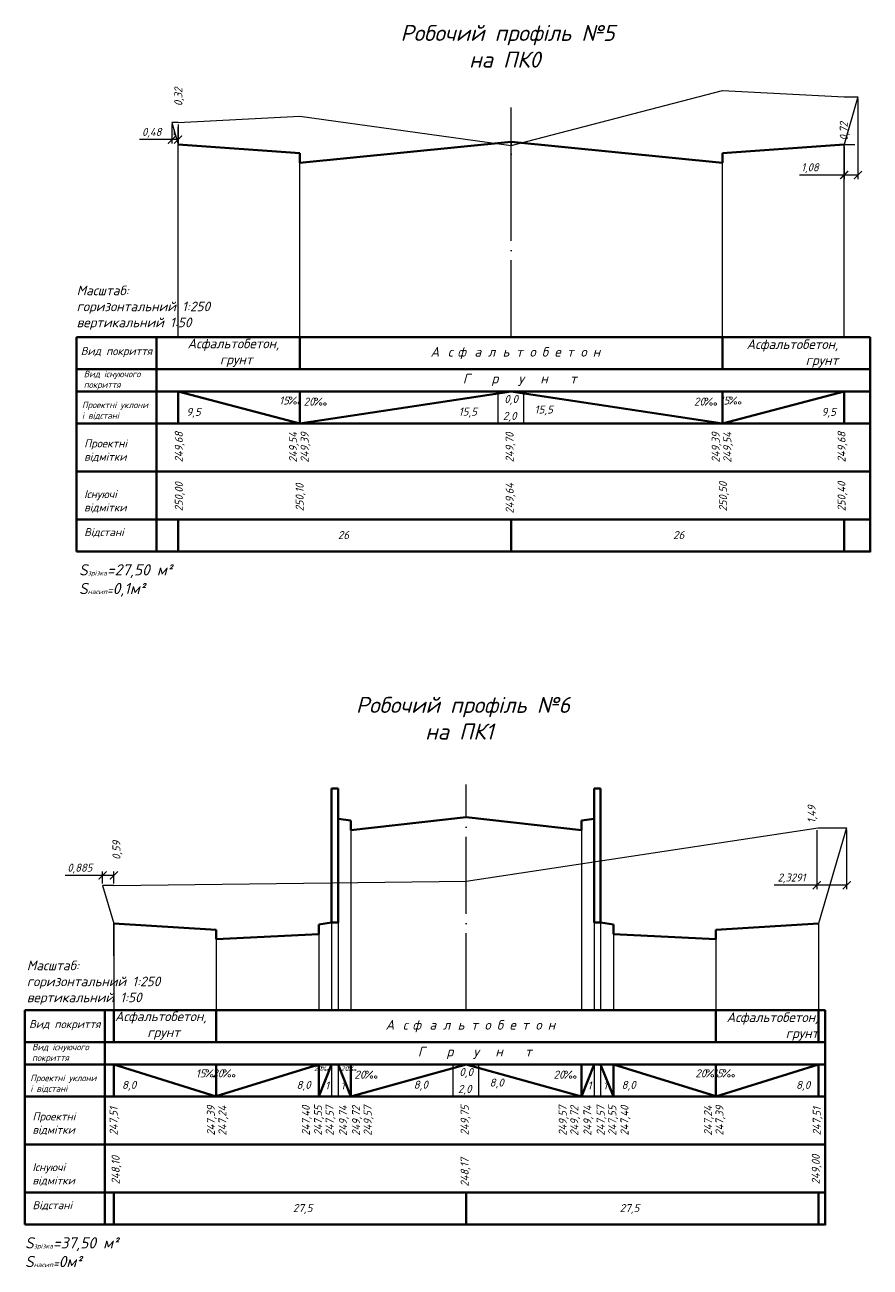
# Model space of a CAD drawing. Header units: millimetres. Extents: x -2825 to 30098, y -1816 to 5947.
# Drawn here: x -2188.3 to -1924.3, y -1367.1 to -978.9 of the extents above; entities that cross this region are included whole.
import ezdxf

# ---------------------------------------------------------------- set-up
doc = ezdxf.new("R2010")
doc.units = ezdxf.units.MM
doc.linetypes.add('ACAD_ISO04W100', pattern=[30, 24, -3, 0, -3])
doc.layers.add('ІСНУЮЧА', color=80, linetype='Continuous')
doc.styles.add('GOST-2.304_Type-B_italic', font='GOST Common Italic.ttf')
doc.styles.add('Креслярський', font='isocpeui.ttf')
doc.styles.add('профили', font='isocpeui.ttf')
doc.dimstyles.new('Копия(2) ISO-25', dxfattribs={"dimscale": 0, "dimtxt": 2.5, "dimasz": 2.5, "dimexe": 1.25, "dimexo": 0.625, "dimtad": 1, "dimdec": 4, "dimlfac": 0.25, "dimtxsty": 'GOST-2.304_Type-B_italic', "dimblk": 'ARCHTICK', "dimcen": 2.5, "dimadec": 0, "dimazin": 0, "dimtfac": 1, "dimtdec": 4, "dimtmove": 0, "dimatfit": 3, "dimldrblk": 'DOT', "dimfxl": 1, "dimarcsym": 0})

# ---------------------------------------------------------------- blocks, each defined once
blk = doc.blocks.new('_ArchTick')
at = {"color": 0, "linetype": 'ByBlock', "const_width": 0.15}
blk.add_lwpolyline([(-0.5, -0.5), (0.5, 0.5)], dxfattribs=at)
blk = doc.blocks.new('*D752')
at = {"color": 0, "lineweight": -2, "transparency": 16777216}
for p, q in [((-1928.1, -1002.06), (-1928.1, -1027.07)), ((-1932.42, -1016.87), (-1932.42, -1027.07)), ((-1932.42, -1025.82), (-1946.37, -1025.82)), ((-1928.1, -1025.82), (-1932.42, -1025.82))]:
    blk.add_line(p, q, dxfattribs=at)
at = {"layer": 'Defpoints', "color": 0, "transparency": 16777216}
for p in [(-1928.1, -1001.44), (-1932.42, -1016.24), (-1928.1, -1025.82)]:
    blk.add_point(p, dxfattribs=at)
at = {"color": 0, "lineweight": -2, "transparency": 16777216, "xscale": 2.5, "yscale": 2.5, "zscale": 2.5, "rotation": 180}
blk.add_blockref('_ArchTick', (-1932.42, -1025.82), dxfattribs=at)
at = {"color": 0, "lineweight": -2, "transparency": 16777216, "xscale": 2.5, "yscale": 2.5, "zscale": 2.5}
blk.add_blockref('_ArchTick', (-1928.1, -1025.82), dxfattribs=at)
at = {"color": 0, "transparency": 16777216, "insert": (-1943.09, -1023.7), "char_height": 2.5, "attachment_point": 5, "style": 'GOST-2.304_Type-B_italic'}
blk.add_mtext('1,08', dxfattribs=at)
blk = doc.blocks.new('_Dot')
at = {"color": 0, "linetype": 'ByBlock', "lineweight": -2}
blk.add_line((-0.5, 0), (-1, 0), dxfattribs=at)
at = {"color": 0, "linetype": 'ByBlock', "const_width": 0.5}
blk.add_lwpolyline([(-0.25, 0, 1), (0.25, 0, 1)], format="xyb", close=True, dxfattribs=at)
blk = doc.blocks.new('*D753')
at = {"color": 0, "lineweight": -2, "transparency": 16777216}
for p, q in [((-2142.34, -1010.06), (-2142.34, -1016.01)), ((-2140.42, -1010.06), (-2140.42, -1016.01)), ((-2142.34, -1014.76), (-2152.46, -1014.76)), ((-2140.42, -1014.76), (-2142.34, -1014.76))]:
    blk.add_line(p, q, dxfattribs=at)
at = {"layer": 'Defpoints', "color": 0, "transparency": 16777216}
for p in [(-2142.34, -1009.44), (-2140.42, -1009.44), (-2142.34, -1014.76)]:
    blk.add_point(p, dxfattribs=at)
at = {"color": 0, "lineweight": -2, "transparency": 16777216, "xscale": 2.5, "yscale": 2.5, "zscale": 2.5, "rotation": 180}
blk.add_blockref('_ArchTick', (-2142.34, -1014.76), dxfattribs=at)
at = {"color": 0, "lineweight": -2, "transparency": 16777216, "xscale": 2.5, "yscale": 2.5, "zscale": 2.5}
blk.add_blockref('_ArchTick', (-2140.42, -1014.76), dxfattribs=at)
at = {"color": 0, "transparency": 16777216, "insert": (-2148.65, -1012.64), "char_height": 2.5, "attachment_point": 5, "style": 'GOST-2.304_Type-B_italic'}
blk.add_mtext('0,48', dxfattribs=at)
blk = doc.blocks.new('*D759')
at = {"color": 0, "lineweight": -2, "transparency": 16777216}
for p, q in [((-1940.96, -1230.55), (-1940.96, -1249.02)), ((-1931.64, -1230.49), (-1931.64, -1249.02)), ((-1940.96, -1247.77), (-1954.23, -1247.77)), ((-1931.64, -1247.77), (-1940.96, -1247.77))]:
    blk.add_line(p, q, dxfattribs=at)
at = {"layer": 'Defpoints', "color": 0, "transparency": 16777216}
for p in [(-1940.96, -1229.92), (-1931.64, -1229.87), (-1931.64, -1247.77)]:
    blk.add_point(p, dxfattribs=at)
at = {"color": 0, "lineweight": -2, "transparency": 16777216, "xscale": 2.5, "yscale": 2.5, "zscale": 2.5, "rotation": 180}
blk.add_blockref('_ArchTick', (-1940.96, -1247.77), dxfattribs=at)
at = {"color": 0, "lineweight": -2, "transparency": 16777216, "xscale": 2.5, "yscale": 2.5, "zscale": 2.5}
blk.add_blockref('_ArchTick', (-1931.64, -1247.77), dxfattribs=at)
at = {"color": 0, "transparency": 16777216, "insert": (-1948.85, -1245.64), "char_height": 2.5, "attachment_point": 5, "style": 'GOST-2.304_Type-B_italic'}
blk.add_mtext('2,3291', dxfattribs=at)
blk = doc.blocks.new('*D760')
at = {"color": 0, "lineweight": -2, "transparency": 16777216}
for p, q in [((-2164.01, -1244.69), (-2175.66, -1244.69)), ((-2164.01, -1247.24), (-2164.01, -1243.44)), ((-2160.47, -1244.69), (-2164.01, -1244.69)), ((-2160.47, -1247.24), (-2160.47, -1243.44))]:
    blk.add_line(p, q, dxfattribs=at)
at = {"layer": 'Defpoints', "color": 0, "transparency": 16777216}
for p in [(-2164.01, -1244.69), (-2164.01, -1247.87), (-2160.47, -1247.87)]:
    blk.add_point(p, dxfattribs=at)
at = {"color": 0, "lineweight": -2, "transparency": 16777216, "xscale": 2.5, "yscale": 2.5, "zscale": 2.5, "rotation": 180}
blk.add_blockref('_ArchTick', (-2164.01, -1244.69), dxfattribs=at)
at = {"color": 0, "lineweight": -2, "transparency": 16777216, "xscale": 2.5, "yscale": 2.5, "zscale": 2.5}
blk.add_blockref('_ArchTick', (-2160.47, -1244.69), dxfattribs=at)
at = {"color": 0, "transparency": 16777216, "insert": (-2171.09, -1242.57), "char_height": 2.5, "attachment_point": 5, "style": 'GOST-2.304_Type-B_italic'}
blk.add_mtext('0,885', dxfattribs=at)

msp = doc.modelspace()

# ---------------------------------------------------------------- linework, layer by layer
for p, q in [((-1932.42435, -1001.4358), (-1928.10435, -1001.4358)), ((-1928.10435, -1001.4358), (-1932.42435, -1016.24029)), ((-2036.42435, -1026.8358), (-2036.42435, -1007.6358)), ((-2140.42435, -1009.4358), (-2142.34435, -1009.4358)), ((-2142.34435, -1009.4358), (-2140.42435, -1016.24029)), ((-2141.62435, -1012.2358), (-2141.62435, -1013.31958)), ((-2140.42435, -1076.44395), (-2140.42435, -1010.8758)), ((-2036.42435, -1015.4358), (-2036.42435, -1016.4358)), ((-1932.42435, -1076.44395), (-1932.42435, -1016.24029)), ((-1932.42435, -1016.24029), (-1929.06435, -1016.24029)), ((-1970.42435, -1076.50645), (-1970.42435, -1018.9733)), ((-1932.42435, -1018.2358), (-1932.42435, -1017.2358)), ((-2102.42435, -1076.50645), (-2102.42435, -1022.0358)), ((-1970.42435, -1036.0358), (-1970.42435, -1027.0358)), ((-1970.42435, -1066.8358), (-1970.42435, -1060.8358)), ((-1932.42435, -1066.8358), (-1932.42435, -1064.8358)), ((-2040.42435, -1103.44395), (-2040.42435, -1093.44395)), ((-2032.42435, -1103.44395), (-2032.42435, -1093.44395)), ((-2086.47196, -1230.56404), (-2086.47196, -1286.76519)), ((-2014.47196, -1230.56404), (-2014.47196, -1286.76519)), ((-1940.58147, -1229.86592), (-1931.64147, -1229.86592)), ((-1931.64147, -1229.86592), (-1940.47196, -1259.76592)), ((-2092.47196, -1237.56661), (-2092.47196, -1286.76519)), ((-2090.47196, -1237.56661), (-2090.47196, -1286.76519)), ((-2010.47196, -1237.56661), (-2010.47196, -1286.76519)), ((-2008.47196, -1237.56661), (-2008.47196, -1286.76519)), ((-2160.47196, -1247.86592), (-2164.01196, -1247.86592)), ((-2164.01196, -1247.86592), (-2160.47196, -1259.76592)), ((-2050.47196, -1249.86592), (-2050.47196, -1246.46592)), ((-2160.47196, -1259.76592), (-2160.47196, -1286.76519)), ((-2160.47196, -1269.86592), (-2160.47196, -1259.76592)), ((-2128.47196, -1261.66295), (-2128.47196, -1286.76519)), ((-2096.47196, -1260.02751), (-2096.47196, -1286.76519)), ((-1940.47196, -1259.76592), (-1940.47196, -1269.89799)), ((-1940.47196, -1259.76592), (-1940.47196, -1286.76519)), ((-2004.47196, -1263.02751), (-2004.47196, -1286.76519)), ((-1972.47196, -1264.66295), (-1972.47196, -1286.76519)), ((-2092.47196, -1303.76519), (-2092.47196, -1313.76519)), ((-2090.47196, -1303.76519), (-2090.47196, -1313.76519)), ((-2054.47196, -1313.76519), (-2054.47196, -1303.76519)), ((-2046.47196, -1313.76519), (-2046.47196, -1303.76519)), ((-2010.47196, -1303.76519), (-2010.47196, -1313.76519)), ((-2008.47196, -1303.76519), (-2008.47196, -1313.76519))]:
    msp.add_line(p, q)
at = {"linetype": 'ACAD_ISO04W100'}
for p, q in [((-2036.42435, -1076.44395), (-2036.42435, -1004.66994)), ((-2036.42435, -1076.44395), (-2036.42435, -1004.66994)), ((-2050.47196, -1286.76519), (-2050.47196, -1216.28998))]:
    msp.add_line(p, q, dxfattribs=at)
at = {"lineweight": 50}
for p, q in [((-2102.42435, -1019.0358), (-2140.42435, -1016.24029)), ((-2036.42435, -1015.4358), (-2102.42435, -1022.0358)), ((-2036.42435, -1015.4358), (-1970.42435, -1022.0358)), ((-1970.42435, -1018.9733), (-1932.42435, -1016.24029)), ((-2102.42435, -1022.0358), (-2102.42435, -1019.0358)), ((-1970.42435, -1022.0358), (-1970.42435, -1019.0358)), ((-2147.12684, -1076.44395), (-2172.12684, -1076.44395)), ((-2172.12684, -1076.44395), (-2172.12684, -1143.44395)), ((-2147.12684, -1086.44395), (-2147.12684, -1076.44395)), ((-2147.12684, -1076.44395), (-2036.42435, -1076.44395)), ((-2102.42435, -1086.50645), (-2102.42435, -1076.50645)), ((-1924.30524, -1076.44395), (-2036.42435, -1076.44395)), ((-1970.42435, -1086.44395), (-1970.42435, -1076.44395)), ((-1924.30524, -1076.44395), (-1924.30524, -1143.62802)), ((-2147.12684, -1086.44395), (-2172.12684, -1086.44395)), ((-2163.08492, -1086.44395), (-2036.42435, -1086.44395)), ((-2147.12684, -1093.44395), (-2147.12684, -1086.44395)), ((-1924.30524, -1086.44395), (-2036.42435, -1086.44395)), ((-2147.12684, -1093.44395), (-2172.12684, -1093.44395)), ((-2163.08492, -1093.44395), (-2036.42435, -1093.44395)), ((-2147.12684, -1103.44395), (-2147.12684, -1093.44395)), ((-2102.42435, -1103.44395), (-2140.42435, -1093.44395)), ((-2140.42435, -1093.44395), (-2140.42435, -1103.44395)), ((-2102.42435, -1093.44395), (-2102.42435, -1103.44395)), ((-2102.42435, -1103.44395), (-2036.42435, -1093.44395)), ((-1924.30524, -1093.44395), (-2036.42435, -1093.44395)), ((-1970.42435, -1103.44395), (-2036.42435, -1093.44395)), ((-1970.42435, -1093.44395), (-1970.42435, -1103.44395)), ((-1970.42435, -1103.44395), (-1932.42435, -1093.44395)), ((-1932.42435, -1093.44395), (-1932.42435, -1103.44395)), ((-2147.12684, -1103.44395), (-2172.12684, -1103.44395)), ((-2163.08492, -1103.44395), (-2036.42435, -1103.44395)), ((-2147.12684, -1118.44395), (-2147.12684, -1103.44395)), ((-2059.62435, -1103.44395), (-2083.62435, -1103.44395)), ((-2036.42435, -1103.44395), (-2059.62435, -1103.44395)), ((-1924.30524, -1103.44395), (-2036.42435, -1103.44395)), ((-2036.42435, -1103.44395), (-2013.22435, -1103.44395)), ((-2013.22435, -1103.44395), (-1989.22435, -1103.44395)), ((-2147.12684, -1118.44395), (-2172.12684, -1118.44395)), ((-2163.08492, -1118.44395), (-2036.42435, -1118.44395)), ((-2147.12684, -1133.44395), (-2147.12684, -1118.44395)), ((-1924.30524, -1118.44395), (-2036.42435, -1118.44395)), ((-2147.12684, -1133.44395), (-2172.12684, -1133.44395)), ((-2163.08492, -1133.44395), (-2036.42435, -1133.44395)), ((-2147.12684, -1143.44395), (-2147.12684, -1133.44395)), ((-2140.42435, -1143.44395), (-2140.42435, -1133.44395)), ((-2036.42435, -1143.44395), (-2036.42435, -1133.44395)), ((-1924.30524, -1133.44395), (-2036.42435, -1133.44395)), ((-2036.42435, -1143.44395), (-2036.42435, -1133.44395)), ((-1932.42435, -1143.44395), (-1932.42435, -1133.44395)), ((-2172.12684, -1143.44395), (-2147.12684, -1143.44395)), ((-2163.08492, -1143.44395), (-2036.42435, -1143.44395)), ((-2136.42435, -1143.44395), (-2036.42435, -1143.44395)), ((-1936.42435, -1143.44395), (-2036.42435, -1143.44395)), ((-1924.30524, -1143.44395), (-2036.42435, -1143.44395)), ((-2090.47196, -1217.56404), (-2092.47196, -1217.56404)), ((-2092.47196, -1217.56404), (-2092.47196, -1259.44527)), ((-2090.47196, -1259.44527), (-2090.47196, -1217.56404)), ((-2010.47196, -1259.44527), (-2010.47196, -1217.56404)), ((-2010.47196, -1217.56404), (-2008.47196, -1217.56404)), ((-2008.47196, -1217.56404), (-2008.47196, -1259.44527)), ((-2050.47196, -1226.46592), (-2086.47196, -1230.56404)), ((-2050.47196, -1226.46592), (-2014.47196, -1230.56404)), ((-2086.47196, -1227.56404), (-2090.47196, -1226.9818)), ((-2086.47196, -1230.56404), (-2086.47196, -1227.56404)), ((-2014.47196, -1227.56404), (-2010.47196, -1226.9818)), ((-2014.47196, -1230.56404), (-2014.47196, -1227.56404)), ((-2128.47196, -1261.66295), (-2160.47196, -1259.76592)), ((-2128.47196, -1264.66295), (-2128.47196, -1261.66295)), ((-2096.47196, -1260.02751), (-2092.47196, -1259.44527)), ((-2096.47196, -1263.02751), (-2096.47196, -1260.02751)), ((-2092.47196, -1259.44527), (-2090.47196, -1259.44527)), ((-2008.47196, -1259.44527), (-2010.47196, -1259.44527)), ((-2004.47196, -1260.02751), (-2008.47196, -1259.44527)), ((-2004.47196, -1263.02751), (-2004.47196, -1260.02751)), ((-1972.47196, -1261.66295), (-1940.47196, -1259.76592)), ((-1972.47196, -1264.66295), (-1972.47196, -1261.66295)), ((-2096.47196, -1263.02751), (-2128.47196, -1264.66295)), ((-2004.47196, -1263.02751), (-1972.47196, -1264.66295)), ((-2160.47196, -1286.76519), (-2188.26027, -1286.76519)), ((-2188.26027, -1286.76519), (-2188.26027, -1353.76519)), ((-2163.26027, -1296.76519), (-2163.26027, -1286.76519)), ((-2160.47196, -1286.76519), (-2050.47196, -1286.76519)), ((-2160.47196, -1286.76519), (-2160.47196, -1296.76519)), ((-2128.47196, -1296.76519), (-2128.47196, -1286.76519)), ((-1938.35285, -1286.76519), (-2050.47196, -1286.76519)), ((-1972.47196, -1296.76519), (-1972.47196, -1286.76519)), ((-1940.47196, -1286.76519), (-1940.47196, -1296.76519)), ((-1938.35285, -1286.76519), (-1938.35285, -1353.94926)), ((-2163.26027, -1296.76519), (-2188.26027, -1296.76519)), ((-2177.13253, -1296.76519), (-2050.47196, -1296.76519)), ((-2163.26027, -1303.76519), (-2163.26027, -1296.76519)), ((-1938.35285, -1296.76519), (-2050.47196, -1296.76519)), ((-2163.26027, -1303.76519), (-2188.26027, -1303.76519)), ((-2177.13253, -1303.76519), (-2050.47196, -1303.76519)), ((-2163.26027, -1313.76519), (-2163.26027, -1303.76519)), ((-2128.47196, -1313.76519), (-2160.47196, -1303.76519)), ((-2160.47196, -1303.76519), (-2160.47196, -1313.76519)), ((-2128.47196, -1303.70269), (-2128.47196, -1313.70269)), ((-2128.47196, -1313.70269), (-2096.47196, -1303.76519)), ((-2096.47196, -1313.76519), (-2092.47196, -1303.76519)), ((-2096.47196, -1313.76519), (-2096.47196, -1303.76519)), ((-2090.47196, -1303.76519), (-2086.47196, -1313.76519)), ((-2086.47196, -1313.76519), (-2050.47196, -1303.76519)), ((-2086.47196, -1313.76519), (-2086.47196, -1303.76519)), ((-1938.35285, -1303.76519), (-2050.47196, -1303.76519)), ((-2014.47196, -1313.76519), (-2050.47196, -1303.76519)), ((-2010.47196, -1303.76519), (-2014.47196, -1313.76519)), ((-2014.47196, -1313.76519), (-2014.47196, -1303.76519)), ((-2004.47196, -1313.76519), (-2008.47196, -1303.76519)), ((-1972.47196, -1313.70269), (-2004.47196, -1303.76519)), ((-2004.47196, -1313.76519), (-2004.47196, -1303.76519)), ((-1972.47196, -1303.70269), (-1972.47196, -1313.70269)), ((-1972.47196, -1313.76519), (-1940.47196, -1303.76519)), ((-1940.47196, -1313.76519), (-1940.47196, -1303.76519)), ((-2163.26027, -1313.76519), (-2188.26027, -1313.76519)), ((-2177.13253, -1313.76519), (-2050.47196, -1313.76519)), ((-2163.26027, -1328.76519), (-2163.26027, -1313.76519)), ((-2073.67196, -1313.76519), (-2097.67196, -1313.76519)), ((-2050.47196, -1313.76519), (-2073.67196, -1313.76519)), ((-1938.35285, -1313.76519), (-2050.47196, -1313.76519)), ((-2050.47196, -1313.76519), (-2027.27196, -1313.76519)), ((-2027.27196, -1313.76519), (-2003.27196, -1313.76519)), ((-2163.26027, -1328.76519), (-2188.26027, -1328.76519)), ((-2177.13253, -1328.76519), (-2050.47196, -1328.76519)), ((-2163.26027, -1343.76519), (-2163.26027, -1328.76519)), ((-1938.35285, -1328.76519), (-2050.47196, -1328.76519)), ((-2163.26027, -1343.76519), (-2188.26027, -1343.76519)), ((-2177.13253, -1343.76519), (-2050.47196, -1343.76519)), ((-2163.26027, -1353.76519), (-2163.26027, -1343.76519)), ((-2160.47196, -1353.76519), (-2160.47196, -1343.76519)), ((-2050.47196, -1353.76519), (-2050.47196, -1343.76519)), ((-1938.35285, -1343.76519), (-2050.47196, -1343.76519)), ((-2050.47196, -1353.76519), (-2050.47196, -1343.76519)), ((-1940.47196, -1353.76519), (-1940.47196, -1343.76519)), ((-2188.26027, -1353.76519), (-2163.26027, -1353.76519)), ((-2177.13253, -1353.76519), (-2050.47196, -1353.76519)), ((-2150.47196, -1353.76519), (-2050.47196, -1353.76519)), ((-1950.47196, -1353.76519), (-2050.47196, -1353.76519)), ((-1938.35285, -1353.76519), (-2050.47196, -1353.76519))]:
    msp.add_line(p, q, dxfattribs=at)
at = {"layer": 'ІСНУЮЧА'}
for p, q in [((-2036.42435, -1016.6358), (-1970.42435, -999.4358)), ((-1970.42435, -999.4358), (-1932.42435, -1001.4358)), ((-2140.42435, -1009.4358), (-2102.42435, -1007.4358)), ((-2102.42435, -1007.4358), (-2036.42435, -1016.6358)), ((-2050.47196, -1246.46592), (-1940.58147, -1229.86592)), ((-2160.47196, -1247.86592), (-2050.47196, -1246.46592))]:
    msp.add_line(p, q, dxfattribs=at)

# ---------------------------------------------------------------- texts
at = {"style": 'профили'}
for s, insert, char_height, width, attachment_point in [('\\pi2.1607;Робочий профіль №5\\P\\pi23.608;на ПК0  ', (-2073.12254, -978.9256), 5, 70.4919315, 1), ('Масштаб:\\Pгоризонтальний 1:250\\Pвертикальний 1:50', (-2172.10239, -1060.38748), 3, 43.9072312, 1), ('\\pi-1.6245;Асфальтобетон, \\P\\pi8.5028;грунт', (-2135.84492, -1076.97324), 3, 28.1668809, 1), ('Асфальтобетон, грунт', (-1934.25005, -1077.18574), 3, 30.4937854, 3), ('Вид покриття', (-2170.79672, -1079.57107), 2.5, 23.434852, 1), ('{\\T2;Асфальтобетон}', (-2061.57392, -1079.57107), 3, 31.499909, 1), ('Вид існуючого покриття', (-2169.87247, -1087.00679), 2, 23.434852, 1), ('{\\T4;Грунт}', (-2051.48313, -1087.92949), 3, 41.2951675, 1), ('0,0', (-2034.26575, -1094.56313), 2.5, 4.0301839, 3), ('Проектні уклони \\Pі відстані', (-2170.42778, -1096.67625), 2, 27.4808663, 1), ('9,5', (-2137.85844, -1098.58647), 2.5, 4.0301839, 1), ('15{\\fISOCPEUR|b0|i0|c204|p34;‰}', (-2108.85016, -1095.03775), 2.5, 4.0301839, 1), ('20{\\fISOCPEUR|b0|i0|c204|p34;‰}', (-2101.21628, -1095.37907), 2.5, 4.0301839, 1), ('15,5', (-2052.80721, -1098.52397), 2.5, 4.0301839, 1), ('15,5', (-2029.10548, -1097.85603), 2.5, 4.0301839, 1), ('20{\\fISOCPEUR|b0|i0|c204|p34;‰}', (-1971.63243, -1095.37907), 2.5, 4.0301839, 3), ('15{\\fISOCPEUR|b0|i0|c204|p34;‰}', (-1963.99855, -1095.03775), 2.5, 4.0301839, 3), ('9,5', (-1934.99026, -1098.58647), 2.5, 4.0301839, 3), ('2,0', (-2038.99029, -1099.86015), 2.5, 4.0301839, 1), ('Проектні\\Pвідмітки', (-2169.75248, -1108.43606), 2.5, 23.434852, 1), ('Існуючі\\Pвідмітки', (-2169.75248, -1124.27823), 2.5, 23.434852, 1), ('Відстані', (-2169.75248, -1136.17167), 2.5, 23.434852, 1), ('26', (-2090.53067, -1137.0728), 2.5, 4.0301839, 1), ('26', (-1982.31803, -1137.0728), 2.5, 4.0301839, 3), ('\\pi2.2914;Робочий профіль №6\\P\\pi23.924;на ПК1  ', (-2087.17015, -1188.91415), 5, 70.4919315, 1), ('Масштаб:\\Pгоризонтальний 1:250\\Pвертикальний 1:50', (-2187.65402, -1271.32274), 3, 43.9072312, 1), ('\\pi-1.6245;Асфальтобетон, \\P\\pi8.5028;грунт', (-2158.53509, -1287.23198), 3, 28.1668809, 1), ('Асфальтобетон, грунт', (-1940.47196, -1287.50698), 3, 30.4937854, 3), ('Вид покриття', (-2186.93016, -1289.89231), 2.5, 23.434852, 1), ('{\\T2;Асфальтобетон}', (-2075.62153, -1289.89231), 3, 31.499909, 1), ('Вид існуючого покриття', (-2186.0059, -1297.32803), 2, 23.434852, 1), ('{\\T4;Грунт}', (-2065.53074, -1298.25073), 3, 41.2951675, 1), ('20{\\fISOCPEUR|b0|i0|c204|p34;‰}', (-2092.83696, -1304.30557), 1.5, 4.0301839, 3), ('20{\\fISOCPEUR|b0|i0|c204|p34;‰}', (-2089.50458, -1304.30557), 1.5, 4.0301839, 1), ('Проектні уклони \\Pі відстані', (-2186.56122, -1306.99749), 2, 27.4808663, 1), ('15{\\fISOCPEUR|b0|i0|c204|p34;‰}', (-2134.89777, -1305.29649), 2.5, 4.0301839, 1), ('20{\\fISOCPEUR|b0|i0|c204|p34;‰}', (-2122.04616, -1305.29649), 2.5, 4.0301839, 3), ('20{\\fISOCPEUR|b0|i0|c204|p34;‰}', (-2085.35088, -1305.70031), 2.5, 4.0301839, 1), ('0,0', (-2048.31336, -1304.88437), 2.5, 4.0301839, 3), ('8,0', (-2043.15309, -1308.17727), 2.5, 4.0301839, 1), ('20{\\fISOCPEUR|b0|i0|c204|p34;‰}', (-2015.48637, -1305.70031), 2.5, 4.0301839, 3), ('20{\\fISOCPEUR|b0|i0|c204|p34;‰}', (-1978.89777, -1305.29649), 2.5, 4.0301839, 1), ('15{\\fISOCPEUR|b0|i0|c204|p34;‰}', (-1966.04616, -1305.29649), 2.5, 4.0301839, 3), ('8,0', (-2157.94224, -1308.90771), 2.5, 4.0301839, 1), ('8,0', (-2099.00168, -1308.90771), 2.5, 4.0301839, 3), ('1', (-2093.26414, -1309.08593), 2.5, 4.0301839, 3), ('1', (-2089.63015, -1309.08593), 2.5, 4.0301839, 1), ('8,0', (-2066.85482, -1308.84521), 2.5, 4.0301839, 1), ('2,0', (-2053.0379, -1310.18138), 2.5, 4.0301839, 1), ('1', (-2011.31378, -1309.08593), 2.5, 4.0301839, 3), ('1', (-2007.67978, -1309.08593), 2.5, 4.0301839, 1), ('8,0', (-2001.94224, -1308.90771), 2.5, 4.0301839, 1), ('8,0', (-1943.00168, -1308.90771), 2.5, 4.0301839, 3), ('Проектні\\Pвідмітки', (-2185.88591, -1318.7573), 2.5, 23.434852, 1), ('Існуючі\\Pвідмітки', (-2185.88591, -1334.59946), 2.5, 23.434852, 1), ('Відстані', (-2185.88591, -1346.49291), 2.5, 23.434852, 1), ('27,5', (-2104.57828, -1347.39404), 2.5, 4.0301839, 1), ('27,5', (-1996.36564, -1347.39404), 2.5, 4.0301839, 3)]:
    msp.add_mtext(s, dxfattribs=dict(at, insert=insert, char_height=char_height, width=width, attachment_point=attachment_point))
at = {"char_height": 2.5, "rotation": 90, "style": 'GOST-2.304_Type-B_italic'}
for s, insert, attachment_point in [('0,32', (-2141.59783, -1004.27759), 1), ('0,72', (-1933.77996, -1015.04127), 1), ('249,68', (-2141.4417, -1115.60952), 1), ('249,54', (-2105.75963, -1115.67202), 1), ('249,39', (-2102.14683, -1115.67202), 1), ('249,70', (-2038.13337, -1115.60952), 1), ('249,39', (-1970.70187, -1115.67202), 7), ('249,54', (-1967.08907, -1115.67202), 7), ('249,68', (-1931.407, -1115.60952), 7), ('250,00', (-2141.4417, -1130.91127), 1), ('250,50', (-1968.41659, -1130.91127), 7), ('250,40', (-1931.407, -1130.91127), 7), ('250,10', (-2103.70893, -1130.91127), 1), ('249,64', (-2038.13337, -1131.59144), 1), ('1,49', (-1943.83168, -1228.3719), 1), ('0,59', (-2160.91151, -1239.81676), 1), ('247,51', (-2161.80538, -1325.93075), 1), ('247,39', (-2131.42885, -1325.99325), 1), ('247,24', (-2127.81605, -1325.99325), 1), ('247,40', (-2101.767, -1325.99325), 1), ('247,55', (-2097.93964, -1325.99325), 1), ('247,57', (-2094.32683, -1325.99325), 1), ('249,74', (-2090.18679, -1326.05575), 1), ('249,72', (-2086.08068, -1326.05575), 1), ('249,57', (-2082.46788, -1326.05575), 1), ('249,75', (-2052.18098, -1325.93075), 1), ('249,57', (-2018.47605, -1326.05575), 7), ('249,72', (-2014.86325, -1326.05575), 7), ('249,74', (-2010.75713, -1326.05575), 7), ('247,57', (-2006.61709, -1325.99325), 7), ('247,55', (-2003.00429, -1325.99325), 7), ('247,40', (-1999.17692, -1325.99325), 7), ('247,24', (-1973.12788, -1325.99325), 7), ('247,39', (-1969.51507, -1325.99325), 7), ('247,51', (-1939.13854, -1325.93075), 7), ('248,10', (-2161.17445, -1341.2325), 1), ('248,17', (-2052.18098, -1341.91267), 1), ('249,00', (-1939.44627, -1341.2325), 7)]:
    msp.add_mtext_dynamic_manual_height_columns(s, width=9.353835, gutter_width=12.5, heights=[0], dxfattribs=dict(at, insert=insert, attachment_point=attachment_point))
at = {"color": 1, "char_height": 2.5, "width": 69.4238126, "attachment_point": 1, "style": 'Креслярський'}
for s, insert in [(' {\\H1.4x;S\\H0.42857x;зрізка\\H2.3333x;=27,50\\H0.99998x; м²}\\P {\\H1.4x;S\\H0.42857x;насип}={\\H1.4x;0,1м²}', (-2172.97846, -1147.45504)), (' {\\H1.4x;S\\H0.42857x;зрізка\\H2.3333x;=37,50\\H0.99998x; м²}\\P {\\H1.4x;S\\H0.42857x;насип}={\\H1.4x;0м²}', (-2189.84395, -1357.77627))]:
    msp.add_mtext(s, dxfattribs=dict(at, insert=insert))

# ---------------------------------------------------------------- dimensions: what is measured, and where the dimension line sits
for base, p1, p2, picture, middle in [((-1928.10435, -1025.8213), (-1932.42435, -1016.24029), (-1928.10435, -1001.4358), '*D752', (-1943.0872, -1025.8213)), ((-1931.64147, -1247.76794), (-1940.95794, -1229.92279), (-1931.64147, -1229.86592), '*D759', (-1948.84525, -1247.76794))]:
    dim = msp.add_linear_dim(base=base, p1=p1, p2=p2, dimstyle='Копия(2) ISO-25', override={"dimscale": 1})
    dim.commit()
    dim.dimension.update_dxf_attribs({"geometry": picture, "text_midpoint": middle, "dimtype": 160})
for base, p1, p2, picture, middle in [((-2142.34435, -1014.7646), (-2140.42435, -1009.4358), (-2142.34435, -1009.4358), '*D753', (-2148.65022, -1012.6396)), ((-2164.01196, -1244.69267), (-2160.47196, -1247.86592), (-2164.01196, -1247.86592), '*D760', (-2171.08677, -1242.56767))]:
    dim = msp.add_linear_dim(base=base, p1=p1, p2=p2, dimstyle='Копия(2) ISO-25', override={"dimscale": 1})
    dim.commit()
    dim.dimension.update_dxf_attribs({"geometry": picture, "text_midpoint": middle})

doc.saveas('drawing.dxf')
